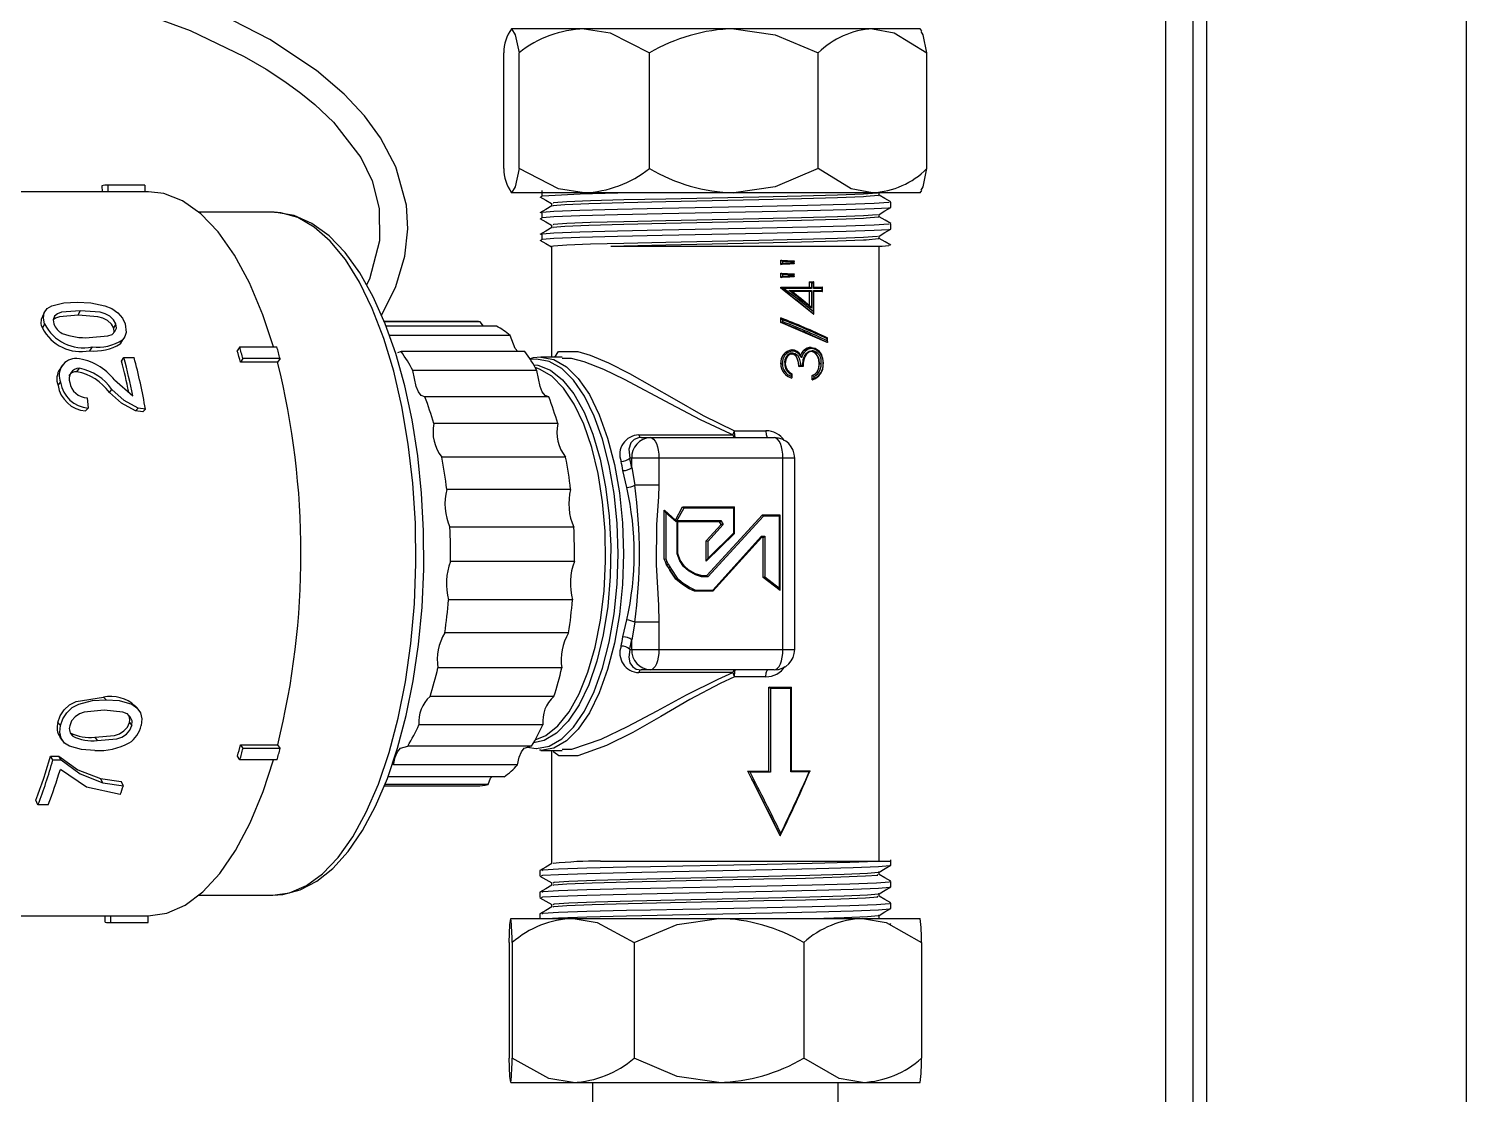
# Model space of a CAD drawing. Header units: millimetres. Extents: x 75 to 2075, y 25 to 1460.
# Drawn here: x 658.5 to 834, y 987.1 to 1117.1 of the extents above; entities that cross this region are included whole.
import ezdxf

# ---------------------------------------------------------------- set-up
doc = ezdxf.new("R2010")
doc.units = ezdxf.units.MM
doc.header["$LTSCALE"] = 5

msp = doc.modelspace()

# ---------------------------------------------------------------- linework, layer by layer
at = {"color": 7, "linetype": 'Continuous', "lineweight": 25}
for p, q in [((800.67, 930.319), (800.67, 1263.032)), ((802.337, 930.081), (802.337, 1263.032)), ((797.337, 943.467), (797.337, 1261.483)), ((834.003, 1254.699), (834.003, 533.268)), ((726.322, 1117.091), (717.438, 1117.091)), ((744.587, 1117.091), (726.322, 1117.091)), ((761.534, 1117.091), (744.587, 1117.091)), ((767.337, 1117.091), (761.534, 1117.091)), ((767.523, 1116.826), (767.337, 1117.091)), ((716.506, 1100.034), (716.506, 1114.149)), ((718.37, 1100.034), (718.37, 1114.149)), ((734.273, 1100.034), (734.273, 1114.149)), ((754.9, 1100.034), (754.9, 1114.149)), ((768.167, 1100.034), (768.167, 1114.149)), ((673.143, 1097.199), (656.985, 1097.199)), ((667.429, 1097.945), (667.448, 1097.199)), ((668.141, 1098.019), (668.15, 1097.199)), ((672.679, 1098.019), (668.141, 1098.019)), ((672.679, 1098.019), (672.687, 1097.199)), ((726.322, 1097.091), (717.438, 1097.091)), ((744.587, 1097.091), (726.322, 1097.091)), ((761.534, 1097.091), (744.587, 1097.091)), ((767.337, 1097.091), (761.534, 1097.091)), ((762.337, 1096.776), (762.337, 1097.091)), ((767.337, 1097.091), (767.523, 1097.357)), ((721.051, 1096.661), (721.142, 1096.596)), ((722.337, 1095.784), (722.337, 1095.462)), ((688.268, 1094.699), (679.297, 1094.699)), ((688.457, 1094.697), (688.268, 1094.699)), ((721.051, 1094.677), (721.1, 1094.642)), ((721.051, 1094.016), (721.142, 1093.95)), ((762.337, 1094.131), (762.337, 1094.453)), ((721.051, 1092.031), (721.1, 1091.996)), ((722.337, 1093.138), (722.337, 1092.816)), ((762.337, 1091.485), (762.337, 1091.807)), ((721.051, 1091.37), (721.142, 1091.304)), ((722.337, 1090.525), (722.337, 1077.032)), ((722.392, 1090.525), (722.339, 1090.525)), ((729.575, 1090.533), (729.566, 1090.525)), ((762.71, 1090.525), (729.566, 1090.525)), ((762.337, 1015.54), (762.337, 1090.525)), ((750.314, 1088.313), (750.314, 1088.837)), ((750.321, 1088.837), (750.314, 1088.837)), ((750.321, 1088.313), (750.314, 1088.313)), ((750.321, 1088.313), (750.321, 1088.837)), ((750.519, 1088.68), (750.519, 1088.47)), ((751.873, 1088.535), (751.873, 1088.611)), ((751.952, 1088.409), (751.952, 1088.737)), ((750.314, 1086.742), (750.314, 1087.266)), ((750.321, 1087.266), (750.314, 1087.266)), ((750.321, 1086.742), (750.314, 1086.742)), ((750.321, 1086.742), (750.321, 1087.266)), ((750.519, 1087.109), (750.519, 1086.899)), ((751.873, 1086.964), (751.873, 1087.044)), ((751.952, 1086.838), (751.952, 1087.17)), ((750.314, 1085.44), (750.314, 1085.546)), ((750.321, 1085.546), (750.314, 1085.546)), ((754.315, 1082.255), (750.314, 1085.44)), ((750.321, 1085.44), (750.314, 1085.44)), ((750.321, 1085.546), (753.84, 1085.546)), ((754.05, 1085.396), (750.683, 1085.396)), ((751.314, 1085.172), (754.05, 1085.172)), ((753.84, 1085.022), (751.678, 1085.022)), ((753.83, 1085.546), (753.83, 1086.219)), ((753.84, 1086.219), (753.83, 1086.219)), ((753.83, 1083.284), (753.83, 1085.022)), ((753.84, 1086.219), (753.84, 1086.219)), ((753.84, 1085.546), (753.84, 1086.219)), ((753.84, 1086.219), (754.325, 1086.219)), ((753.84, 1083.284), (753.84, 1085.022)), ((754.293, 1086.069), (754.05, 1086.069)), ((754.05, 1086.069), (754.05, 1085.396)), ((754.05, 1085.172), (754.05, 1082.999)), ((754.293, 1085.396), (754.293, 1086.069)), ((755.358, 1085.396), (754.293, 1085.396)), ((754.293, 1085.172), (755.358, 1085.172)), ((754.293, 1082.54), (754.293, 1085.172)), ((754.325, 1085.546), (755.376, 1085.546)), ((755.376, 1085.022), (754.325, 1085.022)), ((754.354, 1085.515), (754.354, 1086.188)), ((754.354, 1082.313), (754.354, 1085.053)), ((755.358, 1085.172), (755.358, 1085.396)), ((755.412, 1085.06), (755.412, 1085.509)), ((664.526, 1082.142), (664.79, 1082.691)), ((713.224, 1081.366), (701.92, 1081.366)), ((713.618, 1081.35), (701.927, 1081.35)), ((714.037, 1080.8), (713.618, 1081.35)), ((750.314, 1081.255), (750.314, 1081.807)), ((750.321, 1081.807), (750.314, 1081.807)), ((755.978, 1078.815), (750.314, 1081.255)), ((750.321, 1081.255), (750.314, 1081.255)), ((750.321, 1081.255), (750.321, 1081.807)), ((750.519, 1081.594), (750.519, 1081.361)), ((754.325, 1082.255), (754.315, 1082.255)), ((660.437, 1081.083), (660.163, 1080.563)), ((668.878, 1080.563), (669.152, 1081.083)), ((670.274, 1079.626), (670.318, 1079.702)), ((715.59, 1080.8), (702.144, 1080.8)), ((717.274, 1079.675), (702.541, 1079.675)), ((756.029, 1078.872), (756.029, 1079.338)), ((666.228, 1078.268), (665.938, 1077.801)), ((669.952, 1079.138), (669.667, 1078.655)), ((670.039, 1079.217), (670.076, 1079.281)), ((684.257, 1078.269), (683.967, 1077.802)), ((684.257, 1078.269), (688.794, 1078.269)), ((703.954, 1077.701), (703.518, 1077.541)), ((719.079, 1077.701), (703.954, 1077.701)), ((751.688, 1077.918), (751.68, 1077.918)), ((753.155, 1077.869), (753.146, 1077.869)), ((754.013, 1078.217), (754.003, 1078.217)), ((754.053, 1077.693), (754.044, 1077.693)), ((755.989, 1078.815), (755.978, 1078.815)), ((755.981, 1079.028), (755.981, 1079.261)), ((669.829, 1076.537), (670.126, 1076.981)), ((670.126, 1076.981), (671.371, 1076.981)), ((684.645, 1076.846), (684.348, 1076.405)), ((688.886, 1076.405), (684.348, 1076.405)), ((689.183, 1076.846), (684.645, 1076.846)), ((689.183, 1076.846), (688.886, 1076.405)), ((720.487, 1076.788), (719.752, 1076.724)), ((723.614, 1077.032), (721.022, 1077.032)), ((750.321, 1076.214), (750.314, 1076.214)), ((751.686, 1077.394), (751.678, 1077.394)), ((752.519, 1075.898), (752.511, 1075.898)), ((753.03, 1075.898), (752.52, 1075.898)), ((752.722, 1076.048), (752.99, 1076.048)), ((755.031, 1076.208), (755.021, 1076.208)), ((664.383, 1075.246), (664.686, 1075.665)), ((668.991, 1074.244), (671.203, 1072.308)), ((720.535, 1075.391), (705.41, 1075.391)), ((751.606, 1074.672), (751.606, 1074.904)), ((751.67, 1074.478), (751.662, 1074.478)), ((751.687, 1074.499), (751.687, 1074.989)), ((754.134, 1074.253), (754.134, 1074.777)), ((754.144, 1074.777), (754.134, 1074.777)), ((754.144, 1074.253), (754.134, 1074.253)), ((754.144, 1074.253), (754.144, 1074.777)), ((754.354, 1074.666), (754.354, 1074.439)), ((754.786, 1075.234), (754.776, 1075.234)), ((662.082, 1073.566), (662.391, 1073.953)), ((668.344, 1072.714), (668.657, 1073.086)), ((665.44, 1070.47), (665.762, 1070.799)), ((665.646, 1072.074), (665.762, 1070.799)), ((671.548, 1070.476), (671.869, 1070.805)), ((672.757, 1070.67), (671.869, 1070.805)), ((672.435, 1070.344), (672.757, 1070.67)), ((721.994, 1072.187), (706.87, 1072.187)), ((672.435, 1070.344), (671.548, 1070.476)), ((723.079, 1068.919), (707.954, 1068.919)), ((732.978, 1067.529), (744.467, 1067.529)), ((733.257, 1067.199), (734.395, 1067.199)), ((734.395, 1067.199), (749.52, 1067.199)), ((744.467, 1067.529), (744.18, 1067.646)), ((744.65, 1068.032), (748.5, 1068.032)), ((724.052, 1064.798), (708.927, 1064.798)), ((732.126, 1064.699), (731.883, 1064.699)), ((735.445, 1064.699), (732.126, 1064.699)), ((732.126, 1063.542), (732.126, 1064.699)), ((732.126, 1063.542), (732.487, 1061.384)), ((735.445, 1064.699), (735.445, 1061.384)), ((750.57, 1064.699), (735.445, 1064.699)), ((750.57, 1041.366), (750.57, 1064.699)), ((752.02, 1064.699), (750.57, 1064.699)), ((752.02, 1041.366), (752.02, 1064.699)), ((731.522, 1061.104), (731.053, 1063.189)), ((724.659, 1060.892), (709.534, 1060.892)), ((735.445, 1061.384), (732.487, 1061.384)), ((736.081, 1052.361), (736.081, 1058.351)), ((736.088, 1058.351), (736.081, 1058.351)), ((736.088, 1052.361), (736.088, 1058.351)), ((737.477, 1057.131), (736.111, 1058.338)), ((737.456, 1057.149), (738.328, 1058.756)), ((737.46, 1057.145), (738.335, 1058.756)), ((738.475, 1058.606), (737.557, 1056.915)), ((738.335, 1058.756), (738.328, 1058.756)), ((738.335, 1058.756), (738.475, 1058.606)), ((738.335, 1058.756), (744.662, 1058.756)), ((744.589, 1058.606), (738.475, 1058.606)), ((744.589, 1058.606), (744.662, 1058.756)), ((744.589, 1055.566), (744.589, 1058.606)), ((744.676, 1055.504), (744.676, 1058.742)), ((736.288, 1058.038), (736.288, 1052.396)), ((737.557, 1056.915), (736.288, 1058.038)), ((737.458, 1057.139), (737.557, 1056.915)), ((737.652, 1057.073), (742.995, 1057.073)), ((737.652, 1053.036), (737.652, 1057.073)), ((737.652, 1057.073), (737.739, 1056.937)), ((737.739, 1053.063), (737.739, 1056.937)), ((742.859, 1056.923), (737.739, 1056.923)), ((741.203, 1054.589), (743.041, 1056.615)), ((741.21, 1054.589), (743.048, 1056.615)), ((741.29, 1050.379), (748.087, 1057.773)), ((741.297, 1050.379), (748.094, 1057.773)), ((743.287, 1056.596), (741.409, 1054.526)), ((748.213, 1057.623), (741.416, 1050.229)), ((743.041, 1056.615), (742.852, 1056.923)), ((742.995, 1057.073), (742.859, 1056.923)), ((743.048, 1056.615), (742.859, 1056.923)), ((742.995, 1057.073), (743.287, 1056.596)), ((743.048, 1056.615), (743.041, 1056.615)), ((743.287, 1056.596), (743.048, 1056.615)), ((748.094, 1057.773), (748.087, 1057.773)), ((748.213, 1057.623), (748.094, 1057.773)), ((748.094, 1057.773), (750.237, 1057.773)), ((750.164, 1057.623), (748.213, 1057.623)), ((750.164, 1057.623), (750.237, 1057.773)), ((750.164, 1048.83), (750.164, 1057.623)), ((750.251, 1048.568), (750.251, 1057.759)), ((725.049, 1056.257), (709.924, 1056.257)), ((741.234, 1052.154), (744.674, 1055.501)), ((741.409, 1052.471), (744.589, 1055.566)), ((742.015, 1048.605), (747.981, 1055.18)), ((742.025, 1048.463), (747.992, 1055.038)), ((744.589, 1055.566), (744.674, 1055.501)), ((747.981, 1055.18), (748.361, 1055.18)), ((747.992, 1055.038), (747.981, 1055.18)), ((748.162, 1055.03), (747.985, 1055.03)), ((748.155, 1050.149), (748.155, 1055.03)), ((748.162, 1055.03), (748.361, 1055.18)), ((748.162, 1050.149), (748.162, 1055.03)), ((748.361, 1055.18), (748.361, 1050.227)), ((737.652, 1053.036), (737.739, 1053.063)), ((737.974, 1052.161), (737.652, 1053.036)), ((738.046, 1052.23), (737.739, 1053.063)), ((741.203, 1052.139), (741.203, 1054.589)), ((741.21, 1054.589), (741.203, 1054.589)), ((741.409, 1054.526), (741.21, 1054.589)), ((741.21, 1052.139), (741.21, 1054.589)), ((741.409, 1054.526), (741.409, 1052.471)), ((725.12, 1052.096), (709.995, 1052.096)), ((736.231, 1052.026), (736.081, 1052.361)), ((736.088, 1052.361), (736.081, 1052.361)), ((736.088, 1052.361), (736.288, 1052.396)), ((736.238, 1052.026), (736.088, 1052.361)), ((736.379, 1051.696), (736.231, 1052.026)), ((736.238, 1052.026), (736.231, 1052.026)), ((736.386, 1051.696), (736.238, 1052.026)), ((736.288, 1052.396), (736.424, 1052.093)), ((736.592, 1051.343), (736.379, 1051.696)), ((736.386, 1051.696), (736.379, 1051.696)), ((736.386, 1051.696), (736.568, 1051.771)), ((736.599, 1051.343), (736.386, 1051.696)), ((736.424, 1052.093), (736.568, 1051.771)), ((736.568, 1051.771), (736.776, 1051.426)), ((736.788, 1051.018), (736.592, 1051.343)), ((736.599, 1051.343), (736.592, 1051.343)), ((736.795, 1051.018), (736.599, 1051.343)), ((736.776, 1051.426), (736.969, 1051.105)), ((737.974, 1052.161), (738.046, 1052.23)), ((738.455, 1051.458), (737.974, 1052.161)), ((738.506, 1051.557), (738.046, 1052.231)), ((738.455, 1051.458), (738.506, 1051.557)), ((739.044, 1050.937), (738.455, 1051.458)), ((739.069, 1051.059), (738.505, 1051.558)), ((741.21, 1052.139), (741.203, 1052.139)), ((737.519, 1049.948), (736.788, 1051.018)), ((736.795, 1051.018), (736.788, 1051.018)), ((736.795, 1051.018), (736.969, 1051.105)), ((737.526, 1049.948), (736.795, 1051.018)), ((736.969, 1051.105), (737.686, 1050.055)), ((737.97, 1049.569), (737.519, 1049.948)), ((737.526, 1049.948), (737.519, 1049.948)), ((737.526, 1049.948), (737.686, 1050.055)), ((737.977, 1049.569), (737.526, 1049.948)), ((737.686, 1050.055), (738.123, 1049.688)), ((738.257, 1049.326), (737.97, 1049.569)), ((737.977, 1049.569), (737.97, 1049.569)), ((738.264, 1049.326), (737.977, 1049.569)), ((738.123, 1049.688), (738.403, 1049.451)), ((739.044, 1050.937), (739.069, 1051.059)), ((739.906, 1050.46), (739.044, 1050.937)), ((739.905, 1050.597), (739.068, 1051.06)), ((740.599, 1050.378), (739.903, 1050.599)), ((739.906, 1050.46), (739.905, 1050.597)), ((740.635, 1050.229), (739.906, 1050.46)), ((740.635, 1050.229), (740.591, 1050.379)), ((740.595, 1050.379), (741.297, 1050.379)), ((741.416, 1050.229), (740.635, 1050.229)), ((741.416, 1050.229), (741.297, 1050.379)), ((750.23, 1048.541), (748.155, 1050.149)), ((748.162, 1050.149), (748.155, 1050.149)), ((748.361, 1050.227), (748.162, 1050.149)), ((750.237, 1048.541), (748.162, 1050.149)), ((748.361, 1050.227), (750.164, 1048.83)), ((738.681, 1049.053), (738.257, 1049.326)), ((738.264, 1049.326), (738.257, 1049.326)), ((738.264, 1049.326), (738.403, 1049.451)), ((738.688, 1049.053), (738.264, 1049.326)), ((738.403, 1049.451), (738.82, 1049.182)), ((739.136, 1048.76), (738.681, 1049.053)), ((738.688, 1049.053), (738.681, 1049.053)), ((739.143, 1048.76), (738.688, 1049.053)), ((738.82, 1049.182), (739.267, 1048.894)), ((739.798, 1048.455), (739.136, 1048.76)), ((739.143, 1048.76), (739.136, 1048.76)), ((739.143, 1048.76), (739.267, 1048.894)), ((739.805, 1048.455), (739.143, 1048.76)), ((739.267, 1048.894), (739.896, 1048.605)), ((739.805, 1048.455), (739.798, 1048.455)), ((739.805, 1048.455), (739.896, 1048.605)), ((742.008, 1048.455), (739.805, 1048.455)), ((739.896, 1048.605), (742.015, 1048.605)), ((742.008, 1048.455), (742.015, 1048.605)), ((750.237, 1048.541), (750.23, 1048.541)), ((724.889, 1047.401), (709.764, 1047.401)), ((731.053, 1042.876), (731.522, 1044.961)), ((732.487, 1044.681), (732.126, 1042.523)), ((735.445, 1044.681), (732.487, 1044.681)), ((735.445, 1044.681), (735.445, 1041.366)), ((724.416, 1043.391), (709.291, 1043.391)), ((732.126, 1041.366), (732.126, 1042.523)), ((731.883, 1041.366), (732.126, 1041.366)), ((732.126, 1041.366), (735.445, 1041.366)), ((735.445, 1041.366), (750.57, 1041.366)), ((750.57, 1041.366), (752.02, 1041.366)), ((723.587, 1039.096), (708.462, 1039.096)), ((744.467, 1038.536), (732.978, 1038.536)), ((734.395, 1038.866), (733.257, 1038.866)), ((749.52, 1038.866), (734.395, 1038.866)), ((742.654, 1037.746), (744.467, 1038.536)), ((748.5, 1038.032), (744.65, 1038.032)), ((667.936, 1035.216), (667.614, 1035.546)), ((722.617, 1035.63), (707.492, 1035.63)), ((748.863, 1026.521), (748.863, 1036.743)), ((748.869, 1036.743), (748.863, 1036.743)), ((748.869, 1036.743), (751.615, 1036.743)), ((748.869, 1026.521), (748.869, 1036.743)), ((748.869, 1036.743), (748.869, 1036.743)), ((749.06, 1036.593), (749.06, 1026.371)), ((751.55, 1036.593), (749.06, 1036.593)), ((751.55, 1026.403), (751.55, 1036.593)), ((751.632, 1026.535), (751.632, 1036.726)), ((662.381, 1032.064), (662.071, 1032.452)), ((670.787, 1032.452), (671.096, 1032.064)), ((721.271, 1032.155), (706.146, 1032.155)), ((663.567, 1031.191), (663.871, 1030.779)), ((666.569, 1030.655), (666.87, 1030.232)), ((684.367, 1029.732), (688.905, 1029.732)), ((684.665, 1029.292), (684.367, 1029.732)), ((684.665, 1029.292), (689.202, 1029.292)), ((689.202, 1029.292), (688.905, 1029.732)), ((719.898, 1029.572), (704.773, 1029.572)), ((719.353, 1029.43), (720.443, 1029.277)), ((720.869, 1029.102), (721.031, 1029.1)), ((721.022, 1029.032), (723.614, 1029.032)), ((722.337, 1029.032), (722.337, 1015.214)), ((661.161, 1028.334), (662.168, 1028.334)), ((661.451, 1027.868), (661.161, 1028.334)), ((661.451, 1027.868), (662.459, 1027.868)), ((662.459, 1027.868), (662.168, 1028.334)), ((684.277, 1027.867), (683.987, 1028.333)), ((688.814, 1027.867), (684.277, 1027.867)), ((718.167, 1027.257), (703.042, 1027.257)), ((667.273, 1025.616), (669.788, 1025.246)), ((667.547, 1025.099), (667.273, 1025.616)), ((667.547, 1025.099), (670.06, 1024.722)), ((670.06, 1024.722), (669.788, 1025.246)), ((716.526, 1025.811), (702.356, 1025.811)), ((750.257, 1018.599), (746.288, 1026.521)), ((746.291, 1026.521), (746.288, 1026.521)), ((746.291, 1026.521), (748.869, 1026.521)), ((749.06, 1026.371), (746.566, 1026.371)), ((753.776, 1026.403), (751.55, 1026.403)), ((751.615, 1026.553), (753.894, 1026.553)), ((701.9, 1024.699), (713.224, 1024.699)), ((714.579, 1024.883), (701.979, 1024.883)), ((659.627, 1022.399), (659.371, 1022.967)), ((660.872, 1022.399), (659.627, 1022.399)), ((750.264, 1018.599), (750.257, 1018.599)), ((722.338, 1015.532), (722.324, 1015.54)), ((722.324, 1015.54), (722.338, 1015.54)), ((728.297, 1015.54), (762.176, 1015.54)), ((762.176, 1015.54), (763.706, 1015.54)), ((722.337, 1012.891), (722.337, 1012.568)), ((762.337, 1013.883), (762.337, 1014.206)), ((679.297, 1011.366), (688.268, 1011.366)), ((762.337, 1011.237), (762.337, 1011.56)), ((722.337, 1010.245), (722.337, 1009.922)), ((656.962, 1008.866), (673.143, 1008.866)), ((667.821, 1008.071), (667.835, 1008.866)), ((668.534, 1008.033), (668.535, 1008.866)), ((668.534, 1008.033), (673.072, 1008.033)), ((673.072, 1008.033), (673.073, 1008.866)), ((717.34, 1008.531), (724.961, 1008.531)), ((724.961, 1008.531), (742.761, 1008.531)), ((742.761, 1008.531), (760.312, 1008.531)), ((760.312, 1008.531), (767.333, 1008.531)), ((762.337, 1008.592), (762.337, 1008.914)), ((763.756, 1007.78), (763.613, 1007.862)), ((717.165, 1005.589), (717.165, 991.474)), ((717.516, 1005.589), (717.516, 991.474)), ((732.407, 1005.589), (732.407, 991.474)), ((753.114, 1005.589), (753.114, 991.474)), ((767.509, 1005.589), (767.509, 991.474)), ((717.34, 988.531), (724.961, 988.531)), ((724.961, 988.531), (742.761, 988.531)), ((727.337, 988.531), (727.337, 953.032)), ((742.761, 988.531), (760.312, 988.531)), ((757.337, 953.032), (757.337, 988.531)), ((760.312, 988.531), (767.333, 988.531))]:
    msp.add_line(p, q, dxfattribs=at)
at = {"color": 7, "linetype": 'Continuous', "lineweight": 25, "flags": 128}
for points in [[(669.752, 1119.976), (678.196, 1116.871), (684.797, 1113.711), (687.471, 1112.168), (689.769, 1110.677), (691.723, 1109.253), (693.437, 1107.854), (695.727, 1105.68), (699.033, 1101.392), (700.422, 1098.539), (701.296, 1095.167), (701.332, 1091.203), (700.085, 1086.518), (699.758, 1085.842)], [(701.586, 1082.116), (703.325, 1085.646), (704.411, 1089.36), (704.772, 1092.674), (704.603, 1095.583), (703.328, 1100.248), (701.461, 1103.8), (699.493, 1106.471), (697.018, 1109.11), (693.646, 1111.985), (687.951, 1115.762), (681.897, 1118.884)], [(717.438, 1117.091), (717.895, 1116.363), (718.37, 1114.149)], [(726.322, 1117.091), (729.479, 1116.612), (734.273, 1114.149)], [(744.587, 1117.091), (749.642, 1116.363), (754.9, 1114.149)], [(761.534, 1117.091), (764.167, 1116.612), (768.167, 1114.149)], [(768.167, 1114.149), (767.692, 1116.363), (767.439, 1116.767)], [(718.37, 1100.034), (717.895, 1097.82), (717.438, 1097.091)], [(726.322, 1097.091), (723.165, 1097.571), (718.37, 1100.034)], [(754.9, 1100.034), (749.642, 1097.82), (744.587, 1097.091)], [(761.534, 1097.091), (758.9, 1097.571), (754.9, 1100.034)], [(767.439, 1097.416), (767.692, 1097.82), (768.167, 1100.034)], [(688.369, 1078.269), (687.087, 1082.168), (685.453, 1086.079), (683.626, 1089.474), (681.635, 1092.301), (679.513, 1094.515), (677.29, 1096.082), (675.003, 1096.976), (673.143, 1097.199)], [(721.148, 1097.338), (721.145, 1097.006), (721.148, 1096.676)], [(762.119, 1097.091), (762.089, 1097.039), (760.422, 1096.923), (757.246, 1096.8), (752.828, 1096.677), (747.652, 1096.561), (741.923, 1096.437), (736.276, 1096.316), (731.172, 1096.198), (727.087, 1096.08), (724.187, 1095.967), (722.555, 1095.848), (722.547, 1095.784)], [(720.918, 1096.596), (721.635, 1096.181), (722.337, 1095.776)], [(722.351, 1095.469), (721.633, 1095.055), (720.918, 1094.642)], [(763.546, 1095.95), (763.503, 1095.882), (761.717, 1095.766), (758.314, 1095.643), (753.58, 1095.52), (748.033, 1095.403), (741.893, 1095.279), (735.842, 1095.158), (730.373, 1095.041), (725.785, 1094.916), (722.627, 1094.798), (721.237, 1094.691)], [(763.536, 1095.273), (763.503, 1095.22), (761.717, 1095.104), (758.314, 1094.981), (753.58, 1094.858), (748.033, 1094.742), (741.893, 1094.618), (735.842, 1094.497), (730.373, 1094.379), (725.785, 1094.254), (722.627, 1094.136), (721.237, 1094.03)], [(762.184, 1096.776), (762.252, 1096.737), (760.735, 1096.608), (760.422, 1096.592), (757.246, 1096.47), (752.828, 1096.346), (747.652, 1096.23), (741.923, 1096.106), (736.276, 1095.985), (731.172, 1095.867), (726.891, 1095.742), (723.944, 1095.624), (722.473, 1095.504), (722.518, 1095.47)], [(762.323, 1094.445), (763.038, 1094.858), (763.756, 1095.273)], [(763.756, 1095.964), (763.04, 1096.378), (762.337, 1096.784)], [(763.769, 1095.289), (763.769, 1095.619), (763.769, 1095.95)], [(688.285, 1011.366), (690.355, 1011.663), (692.396, 1012.541), (694.379, 1013.987), (696.276, 1015.981), (698.06, 1018.496), (699.707, 1021.495), (701.194, 1024.937), (702.499, 1028.774), (703.604, 1032.951), (704.494, 1037.41), (705.157, 1042.088), (705.582, 1046.92), (705.764, 1051.837), (705.701, 1056.772), (705.393, 1061.654), (704.844, 1066.415), (704.063, 1070.988), (703.06, 1075.309), (701.849, 1079.317), (700.448, 1082.956), (698.876, 1086.175), (697.155, 1088.929), (695.309, 1091.179), (693.364, 1092.894), (691.348, 1094.049), (689.288, 1094.628), (688.457, 1094.697)], [(688.288, 1011.366), (689.537, 1011.458), (691.633, 1012.023), (693.654, 1013.081), (695.608, 1014.638), (697.48, 1016.701), (699.237, 1019.247), (700.846, 1022.229), (702.283, 1025.595), (703.536, 1029.298), (704.594, 1033.291), (705.449, 1037.525), (706.092, 1041.949), (706.517, 1046.509), (706.72, 1051.149), (706.698, 1055.81), (706.453, 1060.437), (705.986, 1064.972), (705.303, 1069.358), (704.411, 1073.542), (703.319, 1077.474), (702.036, 1081.106), (700.571, 1084.396), (698.935, 1087.304), (697.133, 1089.792), (695.174, 1091.821), (693.077, 1093.34), (690.893, 1094.301), (688.695, 1094.688), (688.491, 1094.673)], [(720.918, 1093.95), (721.636, 1093.535), (722.337, 1093.13)], [(721.148, 1094.692), (721.144, 1094.36), (721.148, 1094.03)], [(762.184, 1094.131), (762.252, 1094.091), (760.735, 1093.962), (760.422, 1093.947), (757.246, 1093.824), (752.828, 1093.7), (747.652, 1093.584), (741.923, 1093.46), (736.276, 1093.339), (731.172, 1093.222), (726.891, 1093.097), (723.944, 1092.979), (722.473, 1092.858), (722.518, 1092.824)], [(762.119, 1094.445), (762.089, 1094.394), (760.422, 1094.277), (757.246, 1094.155), (752.828, 1094.031), (747.652, 1093.915), (741.923, 1093.791), (736.276, 1093.67), (731.172, 1093.552), (727.087, 1093.434), (724.187, 1093.321), (722.555, 1093.202), (722.547, 1093.138)], [(763.756, 1093.319), (763.041, 1093.732), (762.337, 1094.139)], [(722.351, 1092.824), (721.633, 1092.409), (720.918, 1091.996)], [(721.148, 1092.046), (721.143, 1091.714), (721.148, 1091.384)], [(763.546, 1093.304), (763.503, 1093.236), (761.717, 1093.12), (758.314, 1092.997), (753.58, 1092.874), (748.033, 1092.758), (741.893, 1092.633), (735.842, 1092.512), (730.373, 1092.395), (725.785, 1092.27), (722.627, 1092.152), (721.237, 1092.045)], [(763.536, 1092.627), (763.503, 1092.575), (761.717, 1092.458), (758.314, 1092.336), (753.58, 1092.212), (748.033, 1092.096), (741.893, 1091.972), (735.842, 1091.851), (730.373, 1091.733), (725.785, 1091.608), (722.627, 1091.49), (721.237, 1091.384)], [(762.119, 1091.799), (762.089, 1091.748), (760.422, 1091.631), (757.246, 1091.509), (752.828, 1091.385), (747.652, 1091.269), (741.923, 1091.145), (736.276, 1091.024), (731.172, 1090.906), (727.087, 1090.788), (724.187, 1090.675), (722.555, 1090.556), (722.392, 1090.525), (722.392, 1090.525)], [(762.323, 1091.799), (763.038, 1092.213), (763.756, 1092.627)], [(763.769, 1092.643), (763.769, 1092.973), (763.769, 1093.304)], [(720.918, 1091.304), (721.636, 1090.889), (722.337, 1090.484)], [(762.184, 1091.485), (762.252, 1091.445), (760.735, 1091.316), (760.422, 1091.301), (757.246, 1091.178), (752.828, 1091.055), (747.652, 1090.939), (741.923, 1090.814), (736.276, 1090.693), (731.172, 1090.576), (729.575, 1090.533)], [(763.756, 1090.673), (763.041, 1091.086), (762.337, 1091.493)], [(763.555, 1090.673), (763.503, 1090.59), (762.71, 1090.525)], [(750.321, 1088.837), (750.321, 1088.837), (750.836, 1088.811), (751.136, 1088.796), (751.758, 1088.764), (751.934, 1088.755), (751.934, 1088.755)], [(751.934, 1088.391), (751.934, 1088.391), (751.434, 1088.367), (751.136, 1088.352), (750.504, 1088.322), (750.321, 1088.313), (750.321, 1088.313)], [(751.873, 1088.611), (751.823, 1088.614), (751.196, 1088.646), (750.893, 1088.661), (750.519, 1088.68)], [(750.519, 1088.47), (750.559, 1088.472), (751.196, 1088.502), (751.497, 1088.517), (751.873, 1088.535)], [(751.934, 1088.755), (751.948, 1088.75), (751.952, 1088.736), (751.943, 1088.707), (751.913, 1088.659), (751.875, 1088.614), (751.873, 1088.611)], [(751.873, 1088.535), (751.875, 1088.533), (751.913, 1088.487), (751.943, 1088.439), (751.952, 1088.41), (751.948, 1088.396), (751.934, 1088.391)], [(750.321, 1087.266), (750.321, 1087.266), (750.836, 1087.241), (751.136, 1087.227), (751.758, 1087.196), (751.934, 1087.188), (751.934, 1087.188)], [(751.934, 1086.821), (751.934, 1086.821), (751.434, 1086.796), (751.136, 1086.782), (750.504, 1086.751), (750.321, 1086.742), (750.321, 1086.742)], [(751.873, 1087.044), (751.823, 1087.047), (751.196, 1087.077), (750.894, 1087.092), (750.519, 1087.109)], [(750.519, 1086.899), (750.559, 1086.901), (751.196, 1086.931), (751.497, 1086.946), (751.873, 1086.964)], [(751.934, 1087.188), (751.948, 1087.183), (751.952, 1087.169), (751.943, 1087.14), (751.913, 1087.092), (751.875, 1087.046), (751.873, 1087.044)], [(751.873, 1086.964), (751.875, 1086.962), (751.913, 1086.917), (751.943, 1086.869), (751.952, 1086.84), (751.948, 1086.826), (751.934, 1086.821)], [(751.314, 1085.172), (751.318, 1085.171), (751.604, 1085.065), (751.67, 1085.035), (751.683, 1085.027), (751.684, 1085.023), (751.678, 1085.022)], [(754.293, 1086.069), (754.295, 1086.071), (754.329, 1086.12), (754.352, 1086.17), (754.353, 1086.2), (754.344, 1086.214), (754.325, 1086.219)], [(755.358, 1085.396), (755.36, 1085.398), (755.392, 1085.446), (755.41, 1085.497), (755.409, 1085.527), (755.397, 1085.541), (755.376, 1085.546)], [(755.376, 1085.022), (755.397, 1085.028), (755.409, 1085.042), (755.41, 1085.071), (755.392, 1085.122), (755.36, 1085.17), (755.358, 1085.172)], [(660.437, 1081.083), (660.293, 1081.794), (660.385, 1082.441), (660.749, 1082.952), (661.34, 1083.288), (662.785, 1083.65), (664.4, 1083.728)], [(664.4, 1083.728), (666.076, 1083.646), (667.798, 1083.297), (668.637, 1082.947), (669.381, 1082.439), (669.935, 1081.794), (670.272, 1081.083)], [(660.432, 1082.551), (660.297, 1082.271), (660.162, 1081.991)], [(664.79, 1082.691), (662.504, 1082.498), (662.017, 1082.318), (661.663, 1082.006), (661.494, 1081.578), (661.561, 1081.071)], [(664.526, 1082.142), (662.24, 1081.953), (661.751, 1081.775), (661.496, 1081.557)], [(668.878, 1080.563), (668.599, 1081.058), (668.131, 1081.475), (667.559, 1081.781), (666.944, 1081.956), (664.526, 1082.142)], [(669.152, 1081.083), (668.869, 1081.586), (668.399, 1082.012), (667.825, 1082.324), (667.209, 1082.501), (664.79, 1082.691)], [(713.618, 1081.35), (713.399, 1081.363), (713.224, 1081.366)], [(754.325, 1082.255), (754.338, 1082.259), (754.348, 1082.273), (754.354, 1082.306), (754.345, 1082.383), (754.295, 1082.537), (754.293, 1082.54)], [(665.887, 1079.413), (668.176, 1079.616), (668.67, 1079.805), (669.028, 1080.134), (669.211, 1080.573), (669.152, 1081.083)], [(668.923, 1080.038), (668.934, 1080.063), (668.878, 1080.563)], [(670.272, 1081.083), (670.4, 1080.021), (670.248, 1079.543), (670.118, 1079.329), (669.952, 1079.138)], [(718.233, 1077.701), (717.897, 1078.093), (717.274, 1079.675)], [(755.981, 1079.261), (755.983, 1079.263), (756.016, 1079.303), (756.028, 1079.331), (756.027, 1079.35), (756.014, 1079.362), (755.989, 1079.367)], [(722.747, 1077.032), (723.192, 1077.695), (725.521, 1077.698), (727.037, 1077.253), (729.278, 1076.327), (731.848, 1075.038), (737.319, 1071.935), (740.861, 1069.919), (744.65, 1068.032)], [(750.314, 1076.214), (750.41, 1076.835), (750.69, 1077.384), (750.896, 1077.604), (751.137, 1077.771), (751.402, 1077.881), (751.54, 1077.908), (751.68, 1077.918)], [(751.764, 1077.768), (751.756, 1077.825), (751.739, 1077.874), (751.715, 1077.906), (751.688, 1077.918)], [(752.99, 1076.048), (753.068, 1076.716), (753.206, 1077.148), (753.443, 1077.505), (753.766, 1077.753), (754.144, 1077.844)], [(754.053, 1077.693), (754.053, 1077.693), (753.729, 1077.614), (753.444, 1077.393), (753.235, 1077.075), (753.111, 1076.683), (753.057, 1076.294), (753.03, 1075.899), (753.03, 1075.898)], [(753.146, 1077.869), (753.554, 1078.13), (754.003, 1078.217)], [(754.103, 1078.067), (754.095, 1078.124), (754.075, 1078.173), (754.046, 1078.205), (754.013, 1078.217)], [(754.013, 1078.217), (754.013, 1078.217), (754.501, 1078.11), (754.921, 1077.815), (755.276, 1077.288), (755.461, 1076.618), (755.486, 1076.287), (755.489, 1076.199), (755.489, 1076.199)], [(755.021, 1076.208), (754.968, 1076.74), (754.779, 1077.217), (754.633, 1077.411), (754.459, 1077.565), (754.259, 1077.661), (754.044, 1077.693)], [(754.053, 1077.693), (754.087, 1077.705), (754.116, 1077.737), (754.136, 1077.786), (754.144, 1077.843)], [(755.031, 1076.208), (755.031, 1076.208), (754.983, 1076.717), (754.832, 1077.142), (754.575, 1077.48), (754.33, 1077.639), (754.053, 1077.693), (754.053, 1077.693)], [(755.981, 1079.028), (755.982, 1079.026), (756.017, 1078.943), (756.029, 1078.872), (756.023, 1078.836), (756.01, 1078.821), (755.989, 1078.815)], [(662.633, 1076.055), (662.477, 1075.833), (662.32, 1075.612)], [(721.022, 1077.032), (720.098, 1076.945), (719.61, 1076.773)], [(720.134, 1076.101), (720.651, 1076.035), (722.191, 1075.439), (723.671, 1074.263), (725.052, 1072.537), (726.299, 1070.306), (727.38, 1067.627), (728.266, 1064.571), (728.935, 1061.216), (729.369, 1057.648), (729.557, 1053.961), (729.495, 1050.251), (729.182, 1046.612), (728.629, 1043.139), (727.849, 1039.923), (726.863, 1037.046), (725.695, 1034.583), (724.376, 1032.598), (722.941, 1031.142), (721.426, 1030.254), (720.134, 1029.963)], [(720.443, 1029.277), (720.487, 1029.276), (722.048, 1029.569), (723.571, 1030.439), (725.017, 1031.866), (726.352, 1033.813), (727.543, 1036.234), (728.56, 1039.069), (729.378, 1042.247), (729.978, 1045.691), (730.343, 1049.316), (730.466, 1053.032), (730.343, 1056.749), (729.978, 1060.373), (729.378, 1063.817), (728.56, 1066.996), (727.543, 1069.83), (726.352, 1072.251), (725.017, 1074.199), (723.571, 1075.625), (722.048, 1076.496), (720.487, 1076.788), (720.487, 1076.788)], [(721.022, 1077.032), (722.599, 1076.737), (724.137, 1075.858), (725.599, 1074.416), (726.947, 1072.449), (728.15, 1070.003), (729.178, 1067.139), (730.004, 1063.928), (730.61, 1060.449), (730.979, 1056.787), (731.103, 1053.032), (730.979, 1049.278), (730.61, 1045.616), (730.004, 1042.136), (729.178, 1038.925), (728.15, 1036.062), (726.947, 1033.616), (725.599, 1031.648), (724.137, 1030.207), (722.599, 1029.328), (721.027, 1029.032)], [(744.18, 1067.646), (740.522, 1069.362), (736.883, 1071.3), (731.249, 1074.3), (728.696, 1075.509), (726.322, 1076.44), (724.78, 1076.871), (723.614, 1076.869)], [(750.866, 1076.221), (750.88, 1076.221), (750.871, 1076.222), (750.841, 1076.223), (750.793, 1076.224)], [(751.686, 1077.394), (751.686, 1077.394), (751.549, 1077.379), (751.34, 1077.288), (751.132, 1077.088), (750.928, 1076.686), (750.866, 1076.221), (750.866, 1076.221)], [(752.511, 1075.898), (752.47, 1076.387), (752.337, 1076.852), (752.22, 1077.074), (752.079, 1077.237), (751.89, 1077.354), (751.786, 1077.384), (751.678, 1077.394)], [(751.686, 1077.394), (751.713, 1077.406), (751.737, 1077.438), (751.755, 1077.487), (751.762, 1077.544)], [(752.519, 1075.898), (752.519, 1075.899), (752.504, 1076.208), (752.353, 1076.833), (752.176, 1077.145), (751.954, 1077.328), (751.734, 1077.391), (751.686, 1077.394), (751.686, 1077.394)], [(751.762, 1077.544), (752.082, 1077.465), (752.345, 1077.248), (752.547, 1076.896), (752.709, 1076.227), (752.722, 1076.048)], [(753.03, 1075.898), (753.047, 1075.904), (753.054, 1075.918), (753.05, 1075.949), (753.025, 1075.999), (752.992, 1076.046), (752.99, 1076.048)], [(754.776, 1075.234), (754.966, 1075.692), (755.021, 1076.208)], [(755.473, 1076.194), (755.51, 1076.196), (755.525, 1076.198), (755.518, 1076.198), (755.489, 1076.199)], [(706.87, 1072.187), (706.428, 1072.358), (706.073, 1072.792), (705.796, 1073.429), (705.41, 1075.391)], [(720.343, 1030.325), (721.632, 1030.862), (723.096, 1032.026), (724.463, 1033.734), (725.697, 1035.941), (726.766, 1038.591), (727.643, 1041.616), (728.305, 1044.935), (728.734, 1048.465), (728.92, 1052.113), (728.858, 1055.785), (728.549, 1059.385), (728.002, 1062.821), (727.23, 1066.003), (726.254, 1068.849), (725.098, 1071.286), (723.794, 1073.25), (722.374, 1074.691), (720.875, 1075.57), (720.343, 1075.74)], [(721.994, 1072.187), (721.553, 1072.358), (721.197, 1072.792), (720.921, 1073.429), (720.535, 1075.391)], [(751.67, 1075.001), (751.685, 1074.997), (751.686, 1074.985), (751.676, 1074.967), (751.651, 1074.94), (751.609, 1074.906), (751.606, 1074.904)], [(751.606, 1074.672), (751.608, 1074.67), (751.652, 1074.596), (751.681, 1074.532), (751.687, 1074.498), (751.683, 1074.483), (751.67, 1074.478)], [(754.134, 1074.777), (754.485, 1074.947), (754.776, 1075.234)], [(671.548, 1070.476), (669.83, 1071.394), (668.344, 1072.714)], [(671.869, 1070.805), (670.148, 1071.74), (668.657, 1073.086)], [(733.257, 1067.199), (732.963, 1067.176), (732.43, 1066.986), (732.001, 1066.559), (731.758, 1065.783), (731.883, 1064.699)], [(734.395, 1067.199), (734.6, 1067.151), (734.797, 1067.009), (734.978, 1066.778), (735.137, 1066.467), (735.268, 1066.088), (735.365, 1065.656), (735.425, 1065.187), (735.445, 1064.699)], [(748.5, 1068.032), (748.505, 1067.87), (748.519, 1067.713), (748.543, 1067.569), (748.575, 1067.443), (748.614, 1067.339), (748.658, 1067.262), (748.706, 1067.215), (748.756, 1067.199)], [(750.57, 1064.699), (750.55, 1065.187), (750.49, 1065.656), (750.393, 1066.088), (750.262, 1066.467), (750.103, 1066.778), (749.922, 1067.009), (749.725, 1067.151), (749.52, 1067.199)], [(735.445, 1061.384), (735.407, 1059.972), (735.156, 1056.59), (735.086, 1051.677), (735.369, 1046.76), (735.445, 1044.681)], [(731.883, 1041.366), (731.75, 1040.423), (731.89, 1039.722), (732.201, 1039.256), (732.654, 1038.969), (733.257, 1038.866)], [(735.445, 1041.366), (735.425, 1040.878), (735.365, 1040.409), (735.268, 1039.977), (735.137, 1039.598), (734.978, 1039.287), (734.797, 1039.056), (734.6, 1038.914), (734.395, 1038.866)], [(749.52, 1038.866), (749.725, 1038.914), (749.922, 1039.056), (750.103, 1039.287), (750.262, 1039.598), (750.393, 1039.977), (750.49, 1040.409), (750.55, 1040.878), (750.57, 1041.366)], [(744.65, 1038.032), (742.9, 1037.216), (739.226, 1035.236), (735.692, 1033.184), (732.244, 1031.241), (729.051, 1029.633), (725.537, 1028.37), (723.201, 1028.366), (722.616, 1028.812), (722.551, 1029.032)], [(723.614, 1029.196), (724.796, 1029.197), (728.38, 1030.419), (731.591, 1031.938), (735.205, 1033.85), (738.815, 1035.808), (742.654, 1037.746)], [(748.5, 1038.032), (748.505, 1038.195), (748.519, 1038.351), (748.543, 1038.495), (748.575, 1038.622), (748.614, 1038.725), (748.658, 1038.802), (748.706, 1038.85), (748.756, 1038.866)], [(662.071, 1032.452), (662.343, 1033.252), (662.82, 1034), (663.491, 1034.605), (664.285, 1035.008), (667.614, 1035.546)], [(751.55, 1036.593), (751.552, 1036.595), (751.591, 1036.644), (751.623, 1036.694), (751.632, 1036.724), (751.628, 1036.738), (751.615, 1036.743)], [(662.381, 1032.064), (662.656, 1032.879), (663.135, 1033.641), (663.809, 1034.257), (664.605, 1034.668), (666.273, 1035.119), (667.936, 1035.216)], [(667.691, 1033.941), (665.289, 1033.71), (664.693, 1033.495), (664.152, 1033.128), (663.729, 1032.629), (663.499, 1032.051)], [(671.096, 1032.064), (671.11, 1032.639), (670.892, 1033.134), (670.505, 1033.502), (669.995, 1033.714), (667.691, 1033.941)], [(667.936, 1035.216), (669.561, 1035.113), (671.068, 1034.68), (671.694, 1034.251), (672.131, 1033.64), (672.298, 1032.879), (672.217, 1032.064)], [(671.814, 1034.129), (671.662, 1034.296), (671.511, 1034.463)], [(666.569, 1029.038), (664.949, 1029.133), (663.464, 1029.534), (662.859, 1029.938), (662.445, 1030.521), (662.294, 1031.257), (662.381, 1032.064)], [(666.569, 1030.655), (668.971, 1030.867), (669.572, 1031.066), (670.117, 1031.417), (670.551, 1031.891), (670.787, 1032.452)], [(666.87, 1030.232), (669.274, 1030.449), (669.875, 1030.652), (670.422, 1031.009), (670.858, 1031.492), (671.096, 1032.064)], [(662.314, 1030.637), (662.469, 1030.419), (662.625, 1030.2)], [(703.042, 1027.257), (703.247, 1028.205), (703.53, 1028.875), (703.87, 1029.303), (704.773, 1029.572)], [(718.167, 1027.257), (718.371, 1028.205), (718.655, 1028.875), (718.995, 1029.303), (719.721, 1029.52)], [(662.168, 1028.334), (664.489, 1026.685), (667.273, 1025.616)], [(669.684, 1023.649), (665.55, 1024.56), (662.36, 1026.721)], [(662.459, 1027.868), (664.77, 1026.188), (667.547, 1025.099)], [(673.073, 1008.866), (675.343, 1009.177), (677.58, 1010.147), (679.751, 1011.761), (681.822, 1013.996), (683.763, 1016.816), (685.544, 1020.181), (687.139, 1024.039), (688.39, 1027.867)], [(714.579, 1024.883), (714.897, 1025.634), (715.044, 1025.811)], [(753.776, 1026.403), (753.778, 1026.404), (753.868, 1026.478), (753.905, 1026.522), (753.912, 1026.541), (753.906, 1026.55), (753.894, 1026.553)], [(722.351, 1015.222), (721.635, 1014.809), (720.918, 1014.394)], [(721.117, 1013.718), (721.246, 1013.795), (723.166, 1013.913), (726.658, 1014.033), (731.489, 1014.158), (737.089, 1014.274), (743.222, 1014.397), (749.283, 1014.52), (754.674, 1014.636), (759.168, 1014.761), (762.233, 1014.881), (762.255, 1014.882), (763.639, 1014.993), (763.596, 1015.026)], [(721.143, 1014.395), (721.246, 1014.456), (723.166, 1014.574), (726.658, 1014.695), (731.489, 1014.819), (734.425, 1014.882), (738.374, 1014.961), (742.558, 1015.045), (748.662, 1015.169), (754.131, 1015.285), (758.749, 1015.409), (761.985, 1015.531), (762.176, 1015.54)], [(762.323, 1014.198), (763.041, 1014.612), (763.756, 1015.026)], [(763.769, 1015.04), (763.769, 1015.372), (763.769, 1015.702)], [(720.905, 1014.379), (720.905, 1014.049), (720.905, 1013.717)], [(720.918, 1013.703), (721.633, 1013.289), (722.351, 1012.875)], [(721.143, 1011.749), (721.246, 1011.81), (723.166, 1011.928), (726.658, 1012.049), (731.489, 1012.173), (734.425, 1012.237), (738.374, 1012.315), (742.558, 1012.399), (748.662, 1012.523), (754.131, 1012.639), (758.749, 1012.763), (761.985, 1012.885), (763.597, 1013.002), (763.548, 1013.056)], [(722.536, 1012.891), (722.655, 1012.968), (724.447, 1013.086), (727.706, 1013.206), (732.214, 1013.331), (737.439, 1013.447), (743.163, 1013.57), (748.818, 1013.693), (753.849, 1013.809), (758.044, 1013.934), (760.904, 1014.054), (762.245, 1014.173), (762.187, 1014.198)], [(722.538, 1012.576), (722.603, 1012.631), (724.187, 1012.743), (727.291, 1012.862), (731.689, 1012.987), (736.854, 1013.104), (742.543, 1013.226), (748.239, 1013.35), (753.343, 1013.466), (757.652, 1013.59), (760.672, 1013.712), (762.176, 1013.829), (762.13, 1013.883)], [(763.756, 1013.071), (763.038, 1013.486), (762.337, 1013.891)], [(763.769, 1012.394), (763.769, 1012.726), (763.769, 1013.056)], [(720.905, 1011.733), (720.905, 1011.403), (720.905, 1011.071)], [(722.351, 1012.576), (721.635, 1012.163), (720.918, 1011.748)], [(720.918, 1011.057), (721.633, 1010.643), (722.351, 1010.229)], [(721.117, 1011.072), (721.246, 1011.149), (723.166, 1011.267), (726.658, 1011.387), (731.489, 1011.512), (737.089, 1011.628), (743.222, 1011.751), (749.283, 1011.874), (754.674, 1011.99), (759.168, 1012.115), (762.233, 1012.235), (762.255, 1012.237), (763.639, 1012.347), (763.596, 1012.38)], [(722.536, 1010.245), (722.655, 1010.322), (724.447, 1010.44), (727.706, 1010.561), (732.214, 1010.685), (737.439, 1010.801), (743.163, 1010.924), (748.818, 1011.047), (753.849, 1011.164), (758.044, 1011.288), (760.904, 1011.409), (762.245, 1011.527), (762.187, 1011.552)], [(722.538, 1009.931), (722.603, 1009.985), (724.187, 1010.097), (727.291, 1010.217), (731.689, 1010.341), (736.854, 1010.458), (742.543, 1010.58), (748.239, 1010.704), (753.343, 1010.82), (757.652, 1010.944), (760.672, 1011.066), (762.176, 1011.183), (762.13, 1011.237)], [(762.323, 1011.552), (763.041, 1011.967), (763.756, 1012.38)], [(763.756, 1010.426), (763.038, 1010.84), (762.337, 1011.245)], [(722.351, 1009.931), (721.635, 1009.517), (720.918, 1009.103)], [(721.143, 1009.103), (721.246, 1009.165), (723.166, 1009.283), (726.658, 1009.403), (731.489, 1009.528), (734.425, 1009.591), (738.374, 1009.669), (742.558, 1009.753), (748.662, 1009.877), (754.131, 1009.993), (758.749, 1010.117), (761.985, 1010.239), (763.597, 1010.356), (763.548, 1010.41)], [(721.703, 1008.531), (723.166, 1008.621), (726.658, 1008.742), (731.489, 1008.866), (737.089, 1008.982), (743.222, 1009.105), (749.283, 1009.228), (754.674, 1009.345), (759.168, 1009.469), (762.233, 1009.59), (762.255, 1009.591), (763.639, 1009.702), (763.596, 1009.734)], [(762.323, 1008.906), (763.04, 1009.321), (763.756, 1009.734)], [(763.769, 1009.748), (763.769, 1010.08), (763.769, 1010.41)], [(717.165, 1005.589), (717.254, 1007.803), (717.34, 1008.531)], [(720.905, 1009.087), (720.905, 1008.757), (720.905, 1008.426)], [(724.961, 1008.531), (727.917, 1008.052), (732.407, 1005.589)], [(732.407, 1005.589), (737.686, 1007.803), (742.761, 1008.531)], [(754.3, 1008.531), (758.044, 1008.642), (760.904, 1008.763), (762.245, 1008.881), (762.187, 1008.906)], [(760.312, 1008.531), (763.169, 1008.052), (767.509, 1005.589)], [(717.34, 988.531), (717.254, 989.26), (717.165, 991.474)], [(724.961, 988.531), (722.006, 989.011), (717.516, 991.474)], [(742.761, 988.531), (737.686, 989.26), (732.407, 991.474)], [(760.312, 988.531), (757.454, 989.011), (753.114, 991.474)]]:
    msp.add_lwpolyline(points, dxfattribs=at)
at = {"color": 7, "linetype": 'Continuous', "lineweight": 25}
for centre, radius, start, end in [((721.369, 1114.228), 4.863, 143.92318, 180.92914), ((726.782, 1103.632), 13.468, 91.95998, 128.65508), ((745.113, 1095.704), 21.394, 91.4081, 120.44074), ((762.048, 1106.983), 10.121, 92.91371, 134.92907), ((721.341, 1099.946), 4.836, 178.96215, 216.18554), ((725.861, 1110.551), 13.468, 271.95998, 308.65508), ((745.109, 1118.466), 21.381, 239.55023, 268.60092), ((761.019, 1107.2), 10.121, 272.91371, 314.92907), ((668.613, 1089.983), 8.05, 93.35872, 98.45975), ((735.786, 848.763), 248.339, 90.535, 93.35876), ((750.123, 1088.383), 0.495, 36.83313, 66.40059), ((750.123, 1088.767), 0.495, 293.5536, 323.10398), ((750.123, 1086.812), 0.495, 36.89602, 66.4464), ((750.123, 1087.197), 0.495, 293.5536, 323.10398), ((750.305, 1085.488), 0.0603, 9.80155, 75.0443), ((750.295, 1085.505), 0.0699, 291.53632, 354.47823), ((703.875, 1022.931), 77.875, 49.62224, 53.3867), ((747.583, 1076.259), 9.649, 71.25471, 73.24113), ((705.648, 1024.759), 75.532, 49.90646, 53.39857), ((706.205, 1025.602), 74.723, 50.1864, 52.86541), ((706.772, 1026.984), 73.383, 50.10382, 52.26995), ((753.73, 1085.844), 0.39, 35.13128, 73.67788), ((753.73, 1085.171), 0.39, 35.13128, 73.67788), ((753.73, 1085.397), 0.39, 286.32212, 324.86872), ((754.126, 1085.553), 0.23, 316.7052, 350.39823), ((754.126, 1085.015), 0.23, 9.60177, 43.2948), ((753.579, 1082.872), 0.487, 15.07648, 57.6491), ((661.432, 1081.255), 1.446, 149.86877, 208.57658), ((723.547, 1011.803), 74.949, 64.35115, 69.07006), ((750.038, 1081.345), 0.542, 27.35305, 58.50973), ((750.183, 1081.754), 0.517, 285.51166, 310.58278), ((722.524, 1008.873), 77.536, 64.42991, 68.9913), ((723.142, 1009.928), 76.716, 64.65602, 69.09246), ((722.958, 1009.265), 77.184, 64.66946, 69.07902), ((664.891, 1083.03), 5.332, 207.54833, 281.32875), ((665.197, 1083.513), 5.345, 207.04188, 281.12211), ((663.521, 1081.798), 2.09, 200.35168, 243.80618), ((665.387, 1087.062), 7.665, 248.66808, 273.74583), ((712.145, 1073.822), 7.782, 48.76902, 63.72751), ((666.59, 1083.526), 5.762, 263.50901, 302.28464), ((666.879, 1083.891), 5.66, 263.40088, 302.89469), ((668.905, 1079.524), 1.156, 311.25875, 344.86765), ((617.591, 1058.922), 69.009, 14.67524, 15.8778), ((616.628, 1059.033), 70.311, 14.67524, 15.8778), ((621.165, 1059.033), 70.311, 14.67524, 15.8778), ((688.666, 1066.45), 18.982, 28.10152, 36.34985), ((703.791, 1066.45), 18.982, 28.10152, 36.34985), ((751.86, 1076.379), 1.548, 96.38977, 186.1283), ((751.943, 1076.35), 1.43, 97.201, 185.3276), ((751.602, 1076.646), 1.275, 27.59884, 86.16416), ((751.63, 1076.495), 1.279, 20.28296, 84.00988), ((754.191, 1076.714), 1.558, 132.14445, 160.389), ((754.375, 1076.595), 1.764, 133.78863, 158.68611), ((754.57, 1076.451), 1.808, 133.951, 164.33103), ((754.056, 1076.879), 1.338, 91.85154, 132.32844), ((753.101, 1077.626), 0.249, 30.51527, 77.62046), ((754.11, 1076.908), 1.159, 90.33413, 133.27733), ((753.846, 1076.441), 1.646, 351.39231, 81.00421), ((753.845, 1076.455), 1.42, 349.90149, 77.86494), ((664.29, 1074.789), 2.075, 87.7656, 203.7681), ((663.488, 1069.917), 7.001, 38.17546, 82.75156), ((596.495, 1057.226), 75.834, 11.82444, 14.75252), ((594.757, 1057.145), 77.935, 11.2188, 14.74501), ((594.125, 1056.699), 79.864, 10.07546, 14.71189), ((594.492, 1053.03), 97.245, 346.13785, 13.90821), ((752.041, 1076.163), 1.728, 178.31376, 257.33104), ((750.237, 1089.175), 12.961, 270.36928, 271.24635), ((752.089, 1076.196), 1.769, 179.41034, 256.28934), ((752.1, 1076.175), 1.582, 178.47953, 251.78914), ((751.933, 1076.404), 1.153, 98.49546, 188.93687), ((752.188, 1076.173), 1.396, 177.89648, 245.35625), ((752.229, 1076.244), 1.363, 180.97239, 245.79377), ((752.393, 1076.281), 0.403, 288.27014, 324.76163), ((752.466, 1076.984), 0.366, 352.84756, 43.50103), ((753.672, 1076.017), 1.826, 284.99174, 5.71999), ((753.787, 1076.034), 1.693, 289.56165, 5.42225), ((753.124, 1076.171), 1.908, 330.58402, 1.1301), ((753.317, 1076.129), 1.928, 328.92706, 2.27431), ((755.002, 1063.52), 12.689, 88.91115, 89.86832), ((664.117, 1074.36), 2.185, 145.05941, 201.31221), ((664.309, 1074.11), 1.138, 86.24415, 144.19908), ((664.689, 1074.402), 1.264, 90.11432, 202.12262), ((663.174, 1068.991), 6.371, 35.76047, 79.05747), ((663.446, 1069.411), 6.376, 35.19469, 78.79029), ((753.752, 1076.006), 1.291, 287.68529, 323.21939), ((754.069, 1074.378), 0.405, 45.27189, 79.33366), ((754.012, 1074.615), 0.385, 290.12472, 332.81957), ((753.905, 1075.892), 1.305, 290.14691, 324.54685), ((754.749, 1074.947), 0.289, 40.45875, 82.56165), ((665.712, 1074.135), 3.675, 188.90841, 265.76216), ((666.071, 1074.507), 3.721, 188.56133, 265.23975), ((665.676, 1074.257), 2.183, 188.72942, 269.23113), ((671.336, 1058.576), 38.051, 15.77292, 20.9591), ((686.461, 1058.576), 38.051, 15.77292, 20.9591), ((712.945, 1067.921), 5.089, 168.69093, 217.85925), ((728.07, 1067.921), 5.089, 168.69093, 217.85925), ((733.036, 1065.155), 2.374, 91.39891, 200.92085), ((734.516, 1064.809), 2.393, 92.91131, 182.64179), ((733.367, 1067.575), 0.392, 186.71927, 253.70761), ((750.06, 1065.785), 5.859, 157.44027, 162.67869), ((744.856, 1067.575), 0.392, 186.71927, 253.70761), ((746.523, 1067.827), 1.885, 173.73986, 199.45343), ((748.561, 1065.453), 2.58, 31.95125, 91.35804), ((749.52, 1064.699), 2.5, 0, 90), ((652.371, 1054), 57.577, 6.87498, 10.80916), ((667.496, 1054), 57.577, 6.87498, 10.80916), ((730.872, 1065.806), 1.499, 267.93939, 312.41865), ((688.227, 1054.792), 43.641, 11.09323, 12.59378), ((731.113, 1064.815), 1.627, 267.87337, 308.50158), ((687.813, 1054.853), 45.156, 11.09323, 12.59378), ((716.4, 1059.136), 7.087, 165.64956, 203.96438), ((731.525, 1059.136), 7.087, 165.64956, 203.96438), ((731.276, 1063.753), 2.661, 275.29706, 297.07522), ((695.596, 1053.032), 36.821, 347.33773, 12.66227), ((673.069, 1053.032), 60.002, 351.99906, 8.00094), ((642.777, 1053.033), 67.225, 359.20121, 2.7492), ((657.902, 1053.033), 67.225, 359.20121, 2.7492), ((717.142, 1049.391), 7.642, 159.27145, 195.09576), ((732.267, 1049.391), 7.642, 159.27145, 195.09576), ((736.157, 1052.545), 0.525, 278.9514, 300.52036), ((736.517, 1051.746), 0.412, 281.48922, 308.88134), ((737.895, 1049.818), 0.263, 288.16782, 330.18706), ((738.607, 1049.267), 0.229, 290.76533, 338.2837), ((648.608, 1052.579), 61.374, 351.38996, 355.16008), ((663.733, 1052.579), 61.374, 351.38996, 355.16008), ((731.276, 1042.311), 2.661, 62.92478, 84.70294), ((714.781, 1040.103), 6.399, 149.08812, 189.06104), ((729.906, 1040.103), 6.399, 149.08812, 189.06104), ((688.227, 1051.272), 43.641, 347.40622, 348.90677), ((731.113, 1041.25), 1.627, 51.49842, 92.12663), ((687.813, 1051.211), 45.156, 347.40622, 348.90677), ((733.054, 1040.922), 2.387, 159.51328, 268.16696), ((730.872, 1040.259), 1.499, 47.58135, 92.06061), ((734.516, 1041.255), 2.393, 177.35821, 267.08869), ((749.52, 1041.366), 2.5, 270, 0), ((666.157, 1049.069), 43.465, 341.98822, 346.73403), ((681.282, 1049.069), 43.465, 341.98822, 346.73403), ((748.594, 1040.647), 2.617, 267.93065, 328.71809), ((733.367, 1038.49), 0.392, 106.29239, 173.28073), ((744.856, 1038.49), 0.392, 106.29239, 173.28073), ((750.06, 1040.28), 5.859, 197.32131, 202.55973), ((746.523, 1038.238), 1.885, 160.54657, 186.26014), ((668.496, 1031.28), 4.356, 46.67161, 101.68265), ((710.254, 1032.561), 4.128, 131.99562, 185.65626), ((725.379, 1032.561), 4.128, 131.99562, 185.65626), ((748.627, 1036.237), 0.561, 39.41712, 64.474), ((663.823, 1031.802), 1.869, 159.63844, 217.76844), ((664.702, 1031.713), 1.25, 164.31211, 228.34716), ((669.762, 1032.79), 1.078, 341.77986, 45.0869), ((668.928, 1032.742), 3.358, 303.478, 348.34933), ((684.902, 1041.79), 23.327, 328.41458, 335.60296), ((700.027, 1041.79), 23.327, 328.41458, 335.60296), ((665.986, 1036.063), 5.439, 243.59195, 276.14865), ((666.288, 1035.542), 5.341, 243.09207, 276.25787), ((667.073, 1036.962), 7.94, 266.36326, 297.83524), ((617.4, 1047.194), 69.207, 344.18427, 345.38454), ((616.434, 1047.084), 70.512, 344.18427, 345.38454), ((620.971, 1047.084), 70.512, 344.18427, 345.38454), ((604.297, 1044.319), 59.067, 338.80863, 344.29853), ((603.515, 1044.154), 60.182, 338.80863, 344.29853), ((606.283, 1043.613), 58.566, 338.76372, 343.23628), ((710.921, 1033.823), 9.778, 304.97646, 317.81954), ((440.569, 868.258), 344.258, 25.89416, 27.36928), ((745.598, 1024.925), 1.74, 56.20679, 66.52954), ((449.565, 871.909), 334.766, 26.04962, 27.47773), ((572.658, 1104.465), 197.273, 334.22305, 336.73736), ((569.566, 1106.878), 201.021, 334.0524, 336.40106), ((751.389, 1026.592), 0.249, 310.46837, 346.78355), ((615.494, 1043.268), 57.631, 340.09772, 341.22798), ((713.216, 1029.839), 5.14, 270.09765, 285.3824), ((749.854, 1018.841), 0.476, 329.43333, 9.71886), ((728.156, 965.732), 49.808, 89.83796, 96.47606), ((668.607, 1016.005), 7.973, 264.34364, 269.47725), ((696.697, 1005.823), 20.82, 359.35424, 7.47326), ((725.44, 996.43), 12.11, 92.26365, 130.86631), ((742.239, 987.01), 21.528, 59.6572, 88.61235), ((760.8, 997.064), 11.478, 92.43817, 132.03649), ((746.544, 1005.815), 20.966, 359.3825, 7.44501), ((696.551, 991.248), 20.966, 352.55499, 0.6175), ((724.483, 1000.632), 12.11, 272.26365, 310.86631), ((742.236, 1010.065), 21.541, 271.3966, 300.33384), ((759.823, 999.998), 11.478, 272.43817, 312.03649), ((746.69, 991.239), 20.82, 352.52674, 0.64576)]:
    msp.add_arc(centre, radius, start, end, dxfattribs=at)
for centre, major_axis, ratio, start_param, end_param in [((736.225, 1058.038), (-0.141, 0.312), 0.1684348, 4.6366537, 6.2074501), ((741.346, 1052.471), (0.14, 0.332), 0.161547, 3.2096972, 4.7804935), ((750.101, 1048.83), (-0.141, 0.288), 0.17721, 3.0549369, 4.6257332)]:
    msp.add_ellipse(centre, major_axis=major_axis, ratio=ratio, start_param=start_param, end_param=end_param, dxfattribs=at)

doc.saveas('drawing.dxf')
